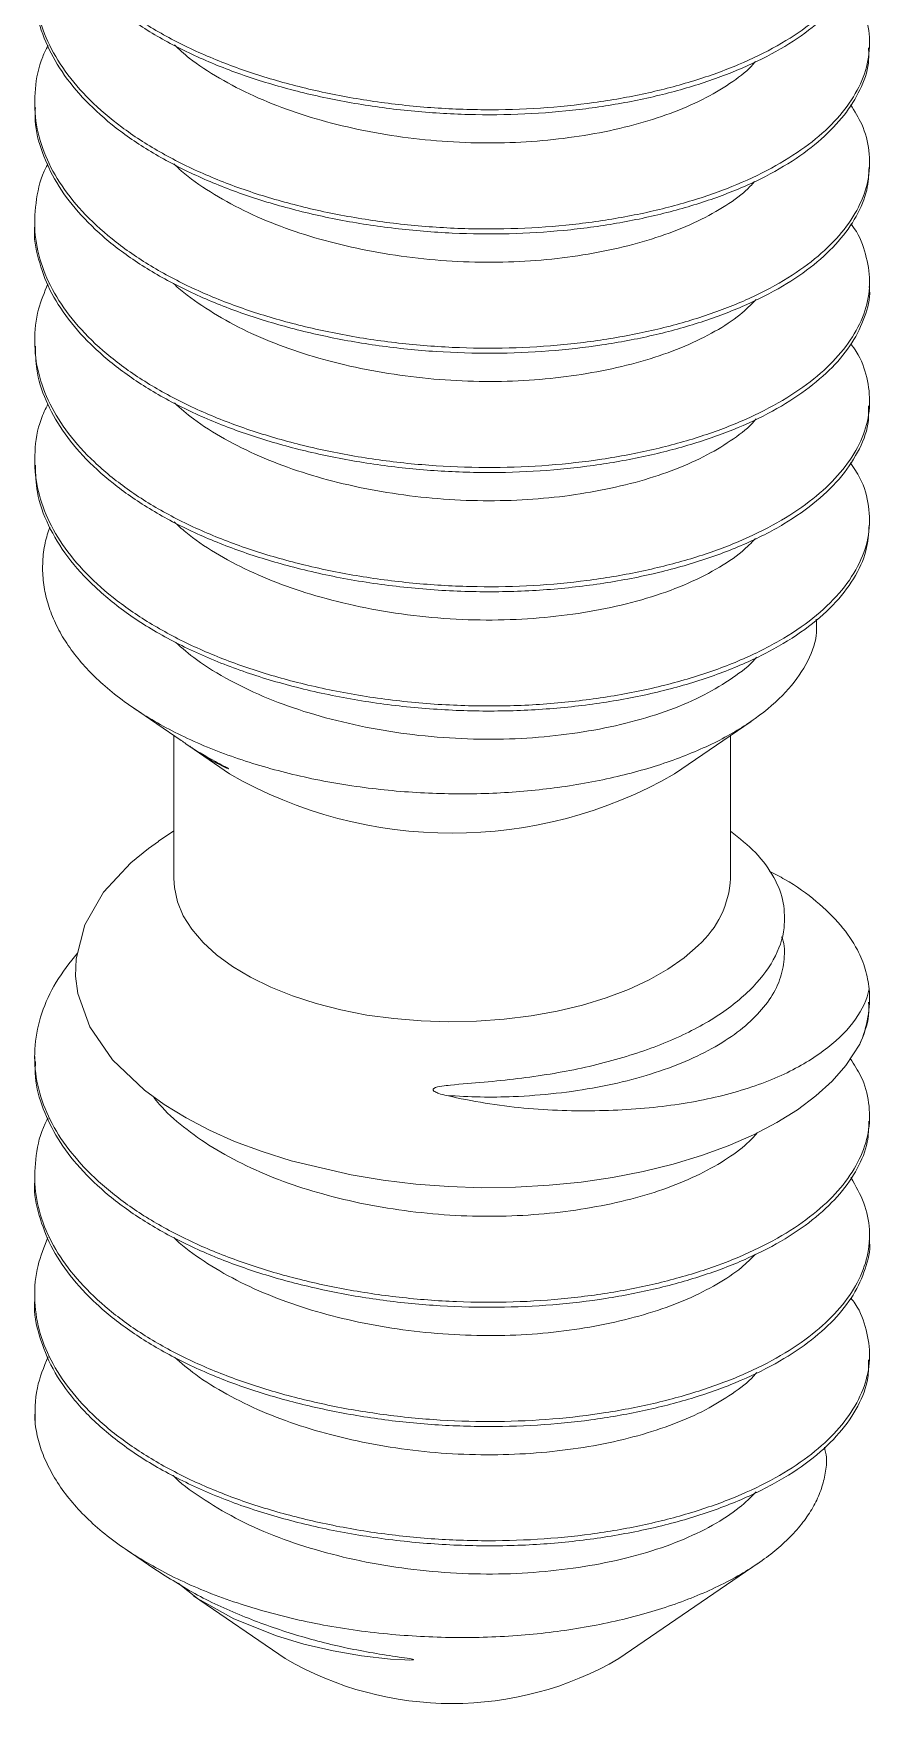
# Paper-space layout '_Trimetric' of a CAD drawing. Header units: millimetres. Extents: x -3 to 3, y -0.8 to 23.9.
# Drawn here: x -3.01 to 3.01, y -0.79 to 11.22 of the extents above; entities that cross this region are included whole.
import ezdxf

# ---------------------------------------------------------------- set-up
doc = ezdxf.new("R2010")
doc.units = ezdxf.units.MM

psp = doc.layouts.new('_Trimetric')

# ---------------------------------------------------------------- linework, layer by layer
at = {"color": 7, "linetype": 'Continuous', "lineweight": 15}
for p, q in [((3, 11.113), (3, 11.149)), ((-3, 10.72), (-3, 10.684)), ((3, 10.256), (3, 10.292)), ((-3, 9.863), (-3, 9.827)), ((3, 9.398), (3, 9.435)), ((-3, 9.006), (-3, 8.97)), ((3, 8.541), (3, 8.577)), ((-3, 8.149), (-3, 8.113)), ((3, 7.684), (3, 7.72)), ((-2.298, 6.375), (-1.948, 6.135)), ((1.599, 5.896), (2.148, 6.272)), ((-2, 6.17), (-2, 5.143)), ((2, 5.143), (2, 6.17)), ((-1.853, 6.07), (-1.599, 5.896)), ((-2, 5.487), (-2.11, 5.412)), ((3, 4.255), (3, 4.286)), ((-3, 3.863), (-3, 3.827)), ((3, 3.398), (3, 3.434)), ((-3, 3.006), (-3, 2.97)), ((3, 2.541), (3, 2.577)), ((-3, 2.149), (-3, 2.113)), ((3, 1.684), (3, 1.72)), ((-3, 1.292), (-3, 1.286)), ((-2.349, 0.324), (-2.137, 0.178)), ((1.199, -0.464), (2.199, 0.221)), ((-1.858, -0.013), (-1.199, -0.464))]:
    psp.add_line(p, q, dxfattribs=at)
at = {"color": 7, "linetype": 'Continuous', "lineweight": 15, "flags": 128}
for points in [[(-2.109, 5.41), (-2.183, 5.36), (-2.308, 5.257), (-2.505, 5.044), (-2.64, 4.81), (-2.703, 4.567), (-2.706, 4.442), (-2.69, 4.316), (-2.603, 4.076), (-2.44, 3.84), (-2.211, 3.623), (-2.07, 3.52), (-1.912, 3.423), (-1.744, 3.335), (-1.563, 3.254), (-1.365, 3.18), (-1.156, 3.114), (-0.725, 3.013), (-0.495, 2.975), (-0.26, 2.946), (-0.024, 2.929), (0.214, 2.921), (0.456, 2.924), (0.698, 2.938), (0.927, 2.961), (1.152, 2.994), (1.374, 3.038), (1.589, 3.09), (1.791, 3.152), (1.983, 3.221), (2.165, 3.301), (2.334, 3.389), (2.481, 3.481), (2.614, 3.581), (2.731, 3.687), (2.829, 3.799), (2.929, 3.952), (2.929, 3.952)], [(1.769, 4.662), (1.667, 4.574), (1.549, 4.491), (1.415, 4.415), (1.267, 4.346), (1.107, 4.285), (0.936, 4.233), (0.755, 4.189), (0.567, 4.155), (0.373, 4.131), (0.176, 4.117), (-0.024, 4.113), (-0.223, 4.119), (-0.419, 4.136), (-0.612, 4.162), (-0.799, 4.199), (-0.977, 4.244), (-1.146, 4.299), (-1.304, 4.362), (-1.448, 4.433), (-1.578, 4.51), (-1.693, 4.594), (-1.79, 4.684), (-1.87, 4.778), (-1.932, 4.876), (-1.974, 4.976), (-1.996, 5.078), (-2, 5.143)], [(-3, 1.286), (-3, 1.272), (-2.997, 1.222)], [(-1.969, 0.078), (-1.829, -0.032), (-1.569, -0.177), (-1.263, -0.3), (-1.065, -0.36), (-0.855, -0.409), (-0.652, -0.444), (-0.443, -0.467), (-0.341, -0.473), (-0.306, -0.474), (-0.29, -0.473), (-0.284, -0.473), (-0.279, -0.472), (-0.278, -0.472), (-0.277, -0.471), (-0.278, -0.47), (-0.28, -0.47), (-0.285, -0.468), (-0.305, -0.464), (-0.381, -0.453), (-0.381, -0.453)]]:
    psp.add_lwpolyline(points, dxfattribs=at)
at = {"color": 7, "linetype": 'Continuous', "lineweight": 15}
for centre, radius, start, end in [((0, 8.682), 3.213, 240.158, 299.842), ((1.315, 5.177), 0.686, 311.4417, 357.1964), ((2.168, 4.287), 0.832, 336.2363, 4.293), ((0, 1.6), 2.387, 239.8438, 300.1562)]:
    psp.add_arc(centre, radius, start, end, dxfattribs=at)
for points, knots in [([(2.865, 12.417), (2.874, 12.405), (2.928, 12.335), (2.979, 12.196), (3.01, 12.005), (2.981, 11.812), (2.897, 11.624), (2.76, 11.446), (2.575, 11.278), (2.342, 11.125), (2.063, 10.989), (1.744, 10.874), (1.395, 10.782), (1.023, 10.716), (0.634, 10.676), (0.232, 10.664), (-0.179, 10.681), (-0.588, 10.728), (-0.982, 10.802), (-1.356, 10.901), (-1.704, 11.025), (-2.024, 11.174), (-2.309, 11.346), (-2.55, 11.536), (-2.743, 11.74), (-2.884, 11.953), (-2.973, 12.175), (-3.008, 12.403), (-2.991, 12.631), (-2.934, 12.779), (-2.906, 12.851)], [0, 0, 0, 0, 0.007044, 0.043508, 0.080546, 0.117819, 0.154978, 0.191676, 0.227773, 0.264387, 0.301505, 0.338784, 0.375872, 0.412428, 0.44854, 0.48529, 0.522472, 0.559739, 0.596741, 0.633141, 0.669342, 0.706213, 0.743443, 0.780682, 0.817583, 0.853819, 0.890175, 0.927152, 0.964414, 1, 1, 1, 1]), ([(2.994, 11.97), (2.996, 11.952), (3.003, 11.869), (2.96, 11.723), (2.864, 11.537), (2.712, 11.361), (2.514, 11.197), (2.267, 11.049), (1.977, 10.918), (1.648, 10.809), (1.292, 10.725), (0.915, 10.666), (0.522, 10.634), (0.116, 10.63), (-0.295, 10.655), (-0.701, 10.71), (-1.09, 10.791), (-1.457, 10.897), (-1.797, 11.028), (-2.108, 11.184), (-2.382, 11.362), (-2.61, 11.557), (-2.788, 11.764), (-2.914, 11.979), (-2.989, 12.192), (-2.994, 12.333), (-2.997, 12.399)], [0, 0, 0, 0, 0.012489, 0.056248, 0.099756, 0.142613, 0.185029, 0.228216, 0.271884, 0.315624, 0.359025, 0.401694, 0.44424, 0.487564, 0.531282, 0.574984, 0.61826, 0.660748, 0.703488, 0.746931, 0.79068, 0.834325, 0.877457, 0.919846, 0.962769, 1, 1, 1, 1]), ([(2.864, 11.557), (2.884, 11.529), (2.945, 11.441), (2.993, 11.285), (3.008, 11.093), (2.963, 10.902), (2.863, 10.716), (2.713, 10.54), (2.513, 10.376), (2.267, 10.228), (1.977, 10.097), (1.648, 9.988), (1.292, 9.904), (0.915, 9.845), (0.522, 9.813), (0.116, 9.809), (-0.295, 9.834), (-0.701, 9.889), (-1.09, 9.97), (-1.457, 10.076), (-1.797, 10.207), (-2.108, 10.363), (-2.382, 10.541), (-2.61, 10.736), (-2.788, 10.943), (-2.914, 11.158), (-2.989, 11.382), (-3.007, 11.611), (-2.982, 11.813), (-2.927, 11.935), (-2.906, 11.981)], [0, 0, 0, 0, 0.016796, 0.053548, 0.090783, 0.128156, 0.165314, 0.201916, 0.23814, 0.275024, 0.312318, 0.349674, 0.386741, 0.423182, 0.459519, 0.496519, 0.533856, 0.57118, 0.608139, 0.644426, 0.680928, 0.71803, 0.755394, 0.792668, 0.829505, 0.865707, 0.902365, 0.939552, 0.976927, 1, 1, 1, 1]), ([(2.993, 11.113), (2.994, 11.076), (2.997, 10.975), (2.938, 10.812), (2.826, 10.629), (2.661, 10.456), (2.449, 10.296), (2.19, 10.152), (1.887, 10.028), (1.55, 9.926), (1.187, 9.849), (0.805, 9.797), (0.409, 9.773), (0, 9.777), (-0.411, 9.811), (-0.813, 9.873), (-1.196, 9.962), (-1.556, 10.074), (-1.888, 10.213), (-2.19, 10.375), (-2.451, 10.558), (-2.665, 10.757), (-2.829, 10.967), (-2.939, 11.184), (-2.997, 11.377), (-2.994, 11.497), (-2.993, 11.541)], [0, 0, 0, 0, 0.02486, 0.06859, 0.111953, 0.154559, 0.197164, 0.240528, 0.284257, 0.327943, 0.371175, 0.413622, 0.456422, 0.499898, 0.543653, 0.587275, 0.630359, 0.672734, 0.715711, 0.759281, 0.803042, 0.846582, 0.8895, 0.93189, 0.975027, 1, 1, 1, 1]), ([(2.863, 10.704), (2.892, 10.658), (2.96, 10.55), (3.003, 10.374), (3.001, 10.182), (2.94, 9.991), (2.826, 9.808), (2.661, 9.635), (2.449, 9.475), (2.19, 9.331), (1.887, 9.207), (1.55, 9.104), (1.187, 9.028), (0.805, 8.976), (0.409, 8.952), (0, 8.956), (-0.411, 8.99), (-0.813, 9.052), (-1.196, 9.141), (-1.556, 9.253), (-1.888, 9.391), (-2.19, 9.554), (-2.451, 9.737), (-2.665, 9.936), (-2.829, 10.146), (-2.941, 10.363), (-3.001, 10.589), (-3.002, 10.819), (-2.969, 11.002), (-2.917, 11.103), (-2.904, 11.13)], [0, 0, 0, 0, 0.027961, 0.064815, 0.102055, 0.139333, 0.176298, 0.212618, 0.248938, 0.285903, 0.323181, 0.360421, 0.397275, 0.43346, 0.469945, 0.507006, 0.544306, 0.581492, 0.618219, 0.654342, 0.690978, 0.72812, 0.765425, 0.802541, 0.839127, 0.875263, 0.912035, 0.949242, 0.986536, 1, 1, 1, 1]), ([(2.996, 10.256), (2.994, 10.201), (2.988, 10.082), (2.912, 9.902), (2.785, 9.722), (2.606, 9.552), (2.38, 9.397), (2.108, 9.258), (1.795, 9.139), (1.45, 9.044), (1.081, 8.974), (0.695, 8.93), (0.294, 8.914), (-0.116, 8.926), (-0.526, 8.968), (-0.924, 9.038), (-1.3, 9.134), (-1.652, 9.254), (-1.977, 9.399), (-2.268, 9.568), (-2.517, 9.756), (-2.717, 9.958), (-2.866, 10.17), (-2.961, 10.39), (-3.003, 10.563), (-2.996, 10.662), (-2.994, 10.684)], [0, 0, 0, 0, 0.03723, 0.080898, 0.124086, 0.166501, 0.209358, 0.252866, 0.296626, 0.340224, 0.383257, 0.425628, 0.468657, 0.512254, 0.556013, 0.599524, 0.642386, 0.684799, 0.727982, 0.771649, 0.815389, 0.858793, 0.901467, 0.944009, 0.98733, 1, 1, 1, 1]), ([(2.865, 9.849), (2.868, 9.845), (2.919, 9.783), (2.969, 9.653), (3.01, 9.463), (2.989, 9.27), (2.913, 9.081), (2.784, 8.901), (2.606, 8.731), (2.38, 8.576), (2.108, 8.437), (1.795, 8.318), (1.45, 8.223), (1.081, 8.153), (0.695, 8.109), (0.294, 8.093), (-0.116, 8.105), (-0.526, 8.147), (-0.924, 8.217), (-1.3, 8.313), (-1.652, 8.433), (-1.977, 8.578), (-2.268, 8.747), (-2.517, 8.935), (-2.717, 9.137), (-2.866, 9.349), (-2.963, 9.569), (-3.008, 9.797), (-2.992, 10.027), (-2.955, 10.19), (-2.909, 10.271), (-2.905, 10.279)], [0, 0, 0, 0, 0.00222, 0.038548, 0.075499, 0.112739, 0.149917, 0.186687, 0.222799, 0.259287, 0.296329, 0.333586, 0.370705, 0.407343, 0.443417, 0.480052, 0.51717, 0.554426, 0.591471, 0.627963, 0.664073, 0.70084, 0.738017, 0.775257, 0.812211, 0.848543, 0.884763, 0.921646, 0.958866, 0.996075, 1, 1, 1, 1]), ([(2.997, 9.398), (2.998, 9.39), (3.007, 9.317), (2.97, 9.18), (2.883, 8.993), (2.739, 8.816), (2.547, 8.65), (2.308, 8.499), (2.024, 8.365), (1.7, 8.253), (1.347, 8.165), (0.973, 8.102), (0.583, 8.065), (0.179, 8.057), (-0.233, 8.078), (-0.64, 8.128), (-1.032, 8.206), (-1.402, 8.308), (-1.747, 8.435), (-2.063, 8.587), (-2.343, 8.762), (-2.578, 8.955), (-2.764, 9.16), (-2.9, 9.374), (-2.977, 9.596), (-3.009, 9.749), (-3, 9.826), (-3, 9.827)], [0, 0, 0, 0, 0.005818, 0.04958, 0.093152, 0.136134, 0.178509, 0.221589, 0.26521, 0.308966, 0.352445, 0.39525, 0.437694, 0.480923, 0.524608, 0.568339, 0.611706, 0.654318, 0.696919, 0.740279, 0.784008, 0.827696, 0.870932, 0.913383, 0.956178, 0.999652, 1, 1, 1, 1]), ([(2.866, 8.985), (2.879, 8.967), (2.937, 8.889), (2.986, 8.743), (3.01, 8.551), (2.973, 8.359), (2.882, 8.172), (2.739, 7.995), (2.547, 7.829), (2.308, 7.678), (2.024, 7.544), (1.7, 7.432), (1.347, 7.344), (0.973, 7.281), (0.583, 7.244), (0.179, 7.236), (-0.233, 7.257), (-0.64, 7.307), (-1.032, 7.385), (-1.402, 7.487), (-1.747, 7.614), (-2.063, 7.766), (-2.343, 7.941), (-2.578, 8.134), (-2.764, 8.339), (-2.898, 8.553), (-2.981, 8.775), (-3.008, 9.004), (-2.987, 9.221), (-2.93, 9.356), (-2.905, 9.417)], [0, 0, 0, 0, 0.011151, 0.047764, 0.084909, 0.122245, 0.15942, 0.19609, 0.232243, 0.268998, 0.306213, 0.343545, 0.380639, 0.417159, 0.453371, 0.490253, 0.527523, 0.564833, 0.601832, 0.638187, 0.674533, 0.711526, 0.748835, 0.786107, 0.822995, 0.859213, 0.895724, 0.932814, 0.970145, 1, 1, 1, 1]), ([(2.992, 8.541), (2.993, 8.506), (2.998, 8.402), (2.935, 8.232), (2.811, 8.037), (2.627, 7.854), (2.39, 7.687), (2.1, 7.539), (1.763, 7.414), (1.391, 7.316), (0.993, 7.247), (0.576, 7.207), (0.145, 7.2), (-0.294, 7.226), (-0.726, 7.285), (-1.131, 7.373), (-1.502, 7.484), (-1.839, 7.618), (-2.146, 7.777), (-2.414, 7.958), (-2.636, 8.154), (-2.808, 8.363), (-2.926, 8.579), (-2.992, 8.783), (-2.994, 8.914), (-2.994, 8.97)], [0, 0, 0, 0, 0.024016, 0.070654, 0.116854, 0.16218, 0.207829, 0.254232, 0.300906, 0.347351, 0.393081, 0.438356, 0.484496, 0.531116, 0.577719, 0.623809, 0.666229, 0.709084, 0.752592, 0.796354, 0.839957, 0.882997, 0.925371, 0.968398, 1, 1, 1, 1]), ([(2.861, 8.132), (2.886, 8.095), (2.955, 7.994), (3.001, 7.819), (3.003, 7.614), (2.937, 7.411), (2.811, 7.216), (2.627, 7.033), (2.39, 6.866), (2.1, 6.718), (1.763, 6.593), (1.391, 6.495), (0.993, 6.426), (0.576, 6.386), (0.145, 6.379), (-0.294, 6.405), (-0.726, 6.464), (-1.131, 6.552), (-1.502, 6.663), (-1.839, 6.797), (-2.146, 6.956), (-2.414, 7.137), (-2.636, 7.333), (-2.807, 7.542), (-2.927, 7.758), (-2.995, 7.983), (-3.005, 8.213), (-2.976, 8.406), (-2.922, 8.518), (-2.905, 8.555)], [0, 0, 0, 0, 0.022246, 0.061508, 0.101243, 0.141028, 0.18044, 0.219107, 0.258048, 0.297633, 0.337449, 0.37707, 0.416081, 0.454704, 0.494065, 0.533835, 0.57359, 0.612909, 0.649096, 0.685654, 0.72277, 0.760102, 0.797298, 0.834015, 0.870162, 0.906867, 0.944058, 0.981391, 1, 1, 1, 1]), ([(2.997, 7.684), (2.993, 7.622), (2.985, 7.491), (2.894, 7.297), (2.746, 7.107), (2.541, 6.93), (2.283, 6.77), (1.974, 6.63), (1.622, 6.515), (1.239, 6.428), (0.833, 6.37), (0.41, 6.343), (-0.026, 6.349), (-0.464, 6.388), (-0.89, 6.459), (-1.294, 6.56), (-1.669, 6.688), (-2.013, 6.845), (-2.317, 7.028), (-2.572, 7.233), (-2.771, 7.452), (-2.909, 7.681), (-2.989, 7.903), (-2.993, 8.048), (-2.995, 8.113)], [0, 0, 0, 0, 0.042224, 0.088751, 0.134651, 0.179868, 0.225867, 0.272436, 0.319082, 0.365306, 0.410659, 0.456275, 0.502661, 0.549336, 0.595798, 0.641562, 0.686822, 0.732939, 0.779552, 0.826165, 0.872282, 0.917542, 0.963306, 1, 1, 1, 1]), ([(2.617, 7.006), (2.619, 6.968), (2.624, 6.859), (2.552, 6.681), (2.407, 6.478), (2.19, 6.291), (1.91, 6.123), (1.576, 5.982), (1.255, 5.889), (0.979, 5.831), (0.693, 5.785), (0.394, 5.758), (0.091, 5.75), (-0.141, 5.754), (-0.373, 5.768), (-0.605, 5.792), (-0.837, 5.826), (-1.062, 5.871), (-1.279, 5.924), (-1.487, 5.986), (-1.688, 6.057), (-1.879, 6.138), (-2.057, 6.226), (-2.223, 6.322), (-2.375, 6.427), (-2.511, 6.537), (-2.629, 6.652), (-2.729, 6.772), (-2.812, 6.897), (-2.875, 7.025), (-2.918, 7.156), (-2.942, 7.288), (-2.945, 7.422), (-2.93, 7.55), (-2.904, 7.632), (-2.892, 7.669)], [0, 0, 0, 0, 0.025257, 0.073339, 0.120404, 0.168813, 0.216451, 0.265422, 0.313902, 0.338776, 0.363832, 0.412385, 0.437262, 0.462311, 0.487194, 0.512249, 0.537848, 0.563636, 0.588519, 0.613571, 0.639147, 0.6649, 0.690271, 0.715815, 0.741905, 0.768183, 0.79377, 0.819536, 0.845856, 0.872363, 0.898185, 0.92418, 0.950718, 0.977445, 1, 1, 1, 1]), ([(-1.947, 6.136), (-1.936, 6.128), (-1.861, 6.073), (-1.774, 6.024), (-1.7, 5.983)], [0, 0, 0, 0, 0.147204, 1, 1, 1, 1]), ([(-1.7, 5.983), (-1.68, 5.972), (-1.656, 5.959), (-1.627, 5.944), (-1.617, 5.939), (-1.611, 5.935), (-1.608, 5.933), (-1.606, 5.932), (-1.605, 5.931), (-1.605, 5.931), (-1.606, 5.931), (-1.62, 5.936), (-1.693, 5.971), (-1.791, 6.025), (-1.863, 6.078), (-1.885, 6.094)], [0, 0, 0, 0, 0.121665, 0.151967, 0.171731, 0.178871, 0.186065, 0.190375, 0.194708, 0.199671, 0.207888, 0.232825, 0.346397, 0.796897, 1, 1, 1, 1]), ([(2.386, 4.788), (2.388, 4.848), (2.393, 4.97), (2.319, 5.153), (2.195, 5.329), (2.064, 5.433), (2, 5.484)], [0, 0, 0, 0, 0.246147, 0.498769, 0.756572, 1, 1, 1, 1]), ([(2.279, 5.195), (2.317, 5.176), (2.447, 5.111), (2.622, 4.981), (2.799, 4.811), (2.91, 4.646), (2.976, 4.491), (2.99, 4.397), (2.997, 4.35)], [0, 0, 0, 0, 0.086228, 0.292539, 0.496306, 0.69672, 0.847453, 1, 1, 1, 1]), ([(-0.038, 3.583), (-0.058, 3.587), (-0.078, 3.592), (-0.106, 3.602), (-0.116, 3.606), (-0.129, 3.614), (-0.134, 3.617), (-0.139, 3.625), (-0.136, 3.631), (-0.115, 3.645), (-0.094, 3.647), (-0.053, 3.653), (-0.033, 3.656), (0.068, 3.667), (0.149, 3.672), (0.391, 3.694), (0.551, 3.713), (0.858, 3.763), (1.005, 3.795), (1.289, 3.873), (1.423, 3.918), (1.668, 4.02), (1.78, 4.077), (1.98, 4.202), (2.065, 4.269), (2.208, 4.409), (2.266, 4.483), (2.35, 4.634), (2.376, 4.71), (2.386, 4.788)], [0, 0, 0, 0, 0.015625, 0.015625, 0.023438, 0.023438, 0.027344, 0.027344, 0.03125, 0.03125, 0.046875, 0.046875, 0.0625, 0.0625, 0.125, 0.125, 0.25, 0.25, 0.375, 0.375, 0.5, 0.5, 0.625, 0.625, 0.75, 0.75, 0.875, 0.875, 1, 1, 1, 1]), ([(2.861, 3.849), (2.889, 3.806), (2.956, 3.703), (3.001, 3.531), (3.003, 3.339), (2.946, 3.148), (2.836, 2.964), (2.675, 2.79), (2.466, 2.629), (2.21, 2.484), (1.911, 2.358), (1.576, 2.254), (1.214, 2.175), (0.834, 2.122), (0.438, 2.095), (0.03, 2.097), (-0.381, 2.129), (-0.784, 2.189), (-1.169, 2.276), (-1.53, 2.387), (-1.865, 2.523), (-2.169, 2.684), (-2.433, 2.866), (-2.651, 3.064), (-2.819, 3.273), (-2.934, 3.489), (-2.998, 3.715), (-3.006, 3.945), (-2.957, 4.175), (-2.857, 4.398), (-2.747, 4.538), (-2.693, 4.607)], [0, 0, 0, 0, 0.024202, 0.059013, 0.094212, 0.129473, 0.164461, 0.198861, 0.233155, 0.268076, 0.303317, 0.338547, 0.373435, 0.407688, 0.442137, 0.477155, 0.512421, 0.547605, 0.582378, 0.616549, 0.651146, 0.686245, 0.721521, 0.756644, 0.791288, 0.825448, 0.860178, 0.895343, 0.930615, 0.965661, 1, 1, 1, 1]), ([(2.997, 4.35), (2.982, 4.274), (2.948, 4.201), (2.849, 4.061), (2.782, 3.992), (2.616, 3.863), (2.519, 3.802), (2.294, 3.693), (2.165, 3.645), (1.884, 3.566), (1.733, 3.535), (1.408, 3.491), (1.235, 3.478), (0.882, 3.471), (0.701, 3.476), (0.329, 3.511), (0.145, 3.541), (-0.038, 3.583)], [0, 0, 0, 0, 0.125, 0.125, 0.25, 0.25, 0.375, 0.375, 0.5, 0.5, 0.625, 0.625, 0.75, 0.75, 0.875, 0.875, 1, 1, 1, 1]), ([(2.993, 4.255), (2.995, 4.224), (2.999, 4.122), (2.958, 4.021), (2.929, 3.952)], [0, 0, 0, 0, 0.312452, 1, 1, 1, 1]), ([(2.995, 3.398), (2.994, 3.348), (2.991, 3.234), (2.919, 3.058), (2.796, 2.877), (2.621, 2.707), (2.398, 2.55), (2.13, 2.41), (1.819, 2.29), (1.476, 2.193), (1.109, 2.121), (0.724, 2.075), (0.324, 2.057), (-0.086, 2.067), (-0.496, 2.107), (-0.895, 2.175), (-1.273, 2.269), (-1.627, 2.387), (-1.954, 2.53), (-2.248, 2.697), (-2.5, 2.884), (-2.704, 3.086), (-2.857, 3.297), (-2.955, 3.516), (-3.002, 3.695), (-2.995, 3.799), (-2.993, 3.827)], [0, 0, 0, 0, 0.034016, 0.077703, 0.120939, 0.163389, 0.206184, 0.249657, 0.293412, 0.337036, 0.380124, 0.4225, 0.465472, 0.50904, 0.552802, 0.596344, 0.639267, 0.681656, 0.724789, 0.768433, 0.812182, 0.855624, 0.898365, 0.940853, 0.984128, 1, 1, 1, 1]), ([(2.866, 2.993), (2.9, 2.933), (2.97, 2.81), (3.007, 2.62), (2.992, 2.427), (2.92, 2.237), (2.795, 2.056), (2.621, 1.886), (2.398, 1.729), (2.13, 1.589), (1.819, 1.469), (1.476, 1.372), (1.109, 1.3), (0.724, 1.254), (0.324, 1.236), (-0.086, 1.246), (-0.496, 1.286), (-0.895, 1.354), (-1.273, 1.448), (-1.627, 1.566), (-1.954, 1.709), (-2.248, 1.876), (-2.5, 2.063), (-2.704, 2.265), (-2.857, 2.476), (-2.958, 2.695), (-3.006, 2.922), (-2.995, 3.153), (-2.959, 3.321), (-2.911, 3.407), (-2.904, 3.42)], [0, 0, 0, 0, 0.036136, 0.073051, 0.11028, 0.147474, 0.184283, 0.220424, 0.256858, 0.293869, 0.33112, 0.36826, 0.404944, 0.441021, 0.477606, 0.514698, 0.551955, 0.589025, 0.625568, 0.661656, 0.698378, 0.735535, 0.772781, 0.809766, 0.846154, 0.882326, 0.91917, 0.956375, 0.993595, 1, 1, 1, 1]), ([(2.998, 2.541), (2.999, 2.537), (3.008, 2.469), (2.974, 2.337), (2.891, 2.149), (2.751, 1.971), (2.563, 1.804), (2.327, 1.652), (2.046, 1.517), (1.725, 1.403), (1.374, 1.313), (1.002, 1.248), (0.612, 1.21), (0.209, 1.2), (-0.202, 1.218), (-0.61, 1.266), (-1.004, 1.342), (-1.376, 1.442), (-1.723, 1.567), (-2.041, 1.718), (-2.324, 1.891), (-2.563, 2.083), (-2.752, 2.287), (-2.891, 2.501), (-2.973, 2.722), (-3.008, 2.881), (-2.999, 2.963), (-2.998, 2.97)], [0, 0, 0, 0, 0.00261, 0.046369, 0.08997, 0.133008, 0.175379, 0.218404, 0.261999, 0.305759, 0.349273, 0.39214, 0.434551, 0.477731, 0.521396, 0.565138, 0.608545, 0.651225, 0.693763, 0.73708, 0.780796, 0.824501, 0.867784, 0.91028, 0.953011, 0.996448, 1, 1, 1, 1]), ([(2.865, 2.129), (2.876, 2.115), (2.932, 2.041), (2.982, 1.899), (3.01, 1.708), (2.977, 1.516), (2.89, 1.328), (2.751, 1.15), (2.563, 0.983), (2.327, 0.831), (2.046, 0.696), (1.725, 0.582), (1.374, 0.492), (1.002, 0.427), (0.612, 0.389), (0.209, 0.379), (-0.202, 0.397), (-0.61, 0.445), (-1.004, 0.521), (-1.376, 0.621), (-1.723, 0.746), (-2.041, 0.897), (-2.324, 1.07), (-2.563, 1.262), (-2.752, 1.466), (-2.89, 1.68), (-2.977, 1.901), (-3.008, 2.13), (-2.989, 2.353), (-2.932, 2.496), (-2.905, 2.563)], [0, 0, 0, 0, 0.00883, 0.045359, 0.082444, 0.119745, 0.156912, 0.193598, 0.229716, 0.266391, 0.303552, 0.340854, 0.377946, 0.414487, 0.450639, 0.487446, 0.524667, 0.561953, 0.598955, 0.635336, 0.671596, 0.70852, 0.745785, 0.783039, 0.819935, 0.856159, 0.892584, 0.92961, 0.966902, 1, 1, 1, 1]), ([(2.993, 1.684), (2.993, 1.64), (2.994, 1.528), (2.924, 1.351), (2.792, 1.157), (2.602, 0.976), (2.358, 0.811), (2.062, 0.666), (1.721, 0.543), (1.345, 0.449), (0.945, 0.383), (0.526, 0.347), (0.093, 0.344), (-0.346, 0.374), (-0.777, 0.437), (-1.187, 0.53), (-1.57, 0.65), (-1.923, 0.8), (-2.239, 0.976), (-2.508, 1.176), (-2.722, 1.391), (-2.879, 1.618), (-2.971, 1.854), (-3.009, 2.021), (-2.999, 2.107), (-2.998, 2.112)], [0, 0, 0, 0, 0.029562, 0.076176, 0.122293, 0.167554, 0.213318, 0.259781, 0.306456, 0.352843, 0.39846, 0.443814, 0.490038, 0.536685, 0.583255, 0.629254, 0.674471, 0.720372, 0.766899, 0.813563, 0.859863, 0.905323, 0.950818, 0.997138, 1, 1, 1, 1]), ([(-2.997, 1.222), (-2.998, 1.309), (-3, 1.472), (-2.934, 1.632), (-2.904, 1.706)], [0, 0, 0, 0, 0.5328852, 1, 1, 1, 1]), ([(-2.997, 1.222), (-2.989, 1.177), (-2.973, 1.086), (-2.921, 0.951), (-2.85, 0.818), (-2.757, 0.688), (-2.646, 0.564), (-2.516, 0.446), (-2.366, 0.332), (-2.2, 0.227), (-2.022, 0.13), (-1.831, 0.042), (-1.626, -0.038), (-1.409, -0.108), (-1.185, -0.168), (-0.953, -0.219), (-0.712, -0.259), (-0.469, -0.288), (-0.227, -0.306), (0.013, -0.314), (0.255, -0.311), (0.494, -0.298), (0.727, -0.274), (0.953, -0.24), (1.174, -0.196), (1.384, -0.143), (1.581, -0.081), (1.764, -0.012), (1.935, 0.065), (2.091, 0.15), (2.23, 0.24), (2.351, 0.335), (2.457, 0.436), (2.543, 0.541), (2.61, 0.649), (2.657, 0.758), (2.684, 0.869), (2.696, 0.97), (2.681, 1.032), (2.675, 1.056)], [0, 0, 0, 0, 0.0280436, 0.0562819, 0.085137, 0.1142081, 0.1420783, 0.1701501, 0.1988593, 0.2277892, 0.2550963, 0.282593, 0.3106876, 0.338989, 0.3662968, 0.3938036, 0.421942, 0.4502998, 0.4769157, 0.5037171, 0.5311035, 0.558692, 0.5852626, 0.6120188, 0.639378, 0.6669505, 0.693053, 0.719536, 0.7462124, 0.7732864, 0.7992154, 0.8253257, 0.8517187, 0.878506, 0.9041908, 0.9300625, 0.956224, 0.9827829, 1, 1, 1, 1]), ([(-0.381, -0.453), (-0.506, -0.434), (-0.758, -0.393), (-1.131, -0.296), (-1.493, -0.169), (-1.839, -0.012), (-2.037, 0.116), (-2.136, 0.18)], [0, 0, 0, 0, 0.190891, 0.386758, 0.587492, 0.792864, 1, 1, 1, 1])]:
    psp.add_open_spline(points, degree=3, knots=knots, dxfattribs=at)
at = {"color": 8, "linetype": 'Continuous', "lineweight": 15}
for points, knots in [([(2.181, 11.016), (2.172, 11.005), (2.124, 10.948), (1.997, 10.854), (1.804, 10.739), (1.572, 10.64), (1.311, 10.557), (1.027, 10.494), (0.728, 10.451), (0.415, 10.429), (0.092, 10.429), (-0.235, 10.454), (-0.558, 10.501), (-0.867, 10.569), (-1.159, 10.657), (-1.43, 10.765), (-1.676, 10.893), (-1.868, 11.017), (-1.962, 11.103), (-1.996, 11.135)], [0, 0, 0, 0, 0.016001, 0.077934, 0.140999, 0.204767, 0.268641, 0.332019, 0.394324, 0.456449, 0.519714, 0.583556, 0.647374, 0.710568, 0.772608, 0.835018, 0.898456, 0.962344, 1, 1, 1, 1]), ([(2.173, 10.152), (2.153, 10.13), (2.092, 10.064), (1.947, 9.963), (1.742, 9.852), (1.501, 9.757), (1.233, 9.68), (0.944, 9.622), (0.641, 9.585), (0.325, 9.569), (0, 9.577), (-0.327, 9.607), (-0.647, 9.661), (-0.951, 9.735), (-1.237, 9.828), (-1.503, 9.942), (-1.74, 10.076), (-1.907, 10.189), (-1.981, 10.262), (-1.999, 10.279)], [0, 0, 0, 0, 0.029929, 0.092321, 0.155825, 0.219868, 0.283846, 0.347158, 0.409316, 0.471992, 0.535662, 0.599742, 0.663626, 0.72672, 0.788773, 0.851709, 0.915517, 0.979607, 1, 1, 1, 1]), ([(2.184, 9.304), (2.147, 9.267), (2.066, 9.186), (1.893, 9.073), (1.677, 8.967), (1.428, 8.876), (1.153, 8.804), (0.86, 8.753), (0.553, 8.721), (0.234, 8.712), (-0.092, 8.726), (-0.418, 8.763), (-0.735, 8.823), (-1.034, 8.902), (-1.314, 9.001), (-1.573, 9.12), (-1.801, 9.259), (-1.945, 9.361), (-2, 9.419), (-2.002, 9.421)], [0, 0, 0, 0, 0.051557, 0.114044, 0.177482, 0.241289, 0.304859, 0.367603, 0.429378, 0.492116, 0.555684, 0.61949, 0.682932, 0.745426, 0.807263, 0.870227, 0.933896, 0.997675, 1, 1, 1, 1]), ([(2.186, 8.448), (2.181, 8.442), (2.14, 8.391), (2.024, 8.301), (1.837, 8.185), (1.61, 8.082), (1.353, 7.997), (1.072, 7.931), (0.774, 7.884), (0.464, 7.859), (0.142, 7.856), (-0.185, 7.877), (-0.509, 7.921), (-0.821, 7.986), (-1.115, 8.071), (-1.39, 8.176), (-1.64, 8.301), (-1.846, 8.43), (-1.951, 8.522), (-1.995, 8.561)], [0, 0, 0, 0, 0.008161, 0.069976, 0.132823, 0.196461, 0.260298, 0.323729, 0.386173, 0.44809, 0.511155, 0.574887, 0.638687, 0.701954, 0.764115, 0.826261, 0.889519, 0.953316, 1, 1, 1, 1]), ([(2.18, 7.588), (2.15, 7.556), (2.073, 7.477), (1.9, 7.363), (1.671, 7.249), (1.403, 7.154), (1.107, 7.08), (0.79, 7.029), (0.459, 7.001), (0.115, 6.999), (-0.234, 7.024), (-0.578, 7.075), (-0.9, 7.149), (-1.195, 7.241), (-1.464, 7.352), (-1.706, 7.482), (-1.886, 7.602), (-1.97, 7.682), (-1.997, 7.707)], [0, 0, 0, 0, 0.044522, 0.111153, 0.178889, 0.247023, 0.314821, 0.381573, 0.447657, 0.515009, 0.583063, 0.651093, 0.718371, 0.780289, 0.842844, 0.906354, 0.970236, 1, 1, 1, 1]), ([(2.187, 6.734), (2.183, 6.729), (2.142, 6.677), (2.018, 6.583), (1.817, 6.459), (1.57, 6.352), (1.29, 6.265), (0.985, 6.2), (0.663, 6.158), (0.326, 6.14), (-0.021, 6.149), (-0.369, 6.184), (-0.708, 6.245), (-1.029, 6.329), (-1.328, 6.434), (-1.6, 6.564), (-1.826, 6.7), (-1.94, 6.799), (-1.988, 6.841)], [0, 0, 0, 0, 0.006093, 0.072201, 0.139458, 0.20755, 0.275756, 0.343342, 0.409651, 0.476346, 0.54417, 0.612418, 0.680354, 0.747265, 0.813437, 0.880866, 0.949024, 1, 1, 1, 1]), ([(2.368, 4.724), (2.37, 4.72), (2.391, 4.667), (2.39, 4.563), (2.362, 4.414), (2.285, 4.27), (2.168, 4.133), (2.012, 4.005), (1.819, 3.89), (1.59, 3.789), (1.331, 3.705), (1.049, 3.64), (0.75, 3.596), (0.466, 3.574), (0.202, 3.57), (0.042, 3.579), (-0.038, 3.583)], [0, 0, 0, 0, 0.006327, 0.086598, 0.167222, 0.247437, 0.326503, 0.404593, 0.484062, 0.564473, 0.645074, 0.725103, 0.803831, 0.882108, 0.940788, 1, 1, 1, 1]), ([(2.193, 3.316), (2.171, 3.29), (2.107, 3.22), (1.96, 3.115), (1.758, 3.003), (1.52, 2.906), (1.253, 2.827), (0.966, 2.769), (0.664, 2.73), (0.349, 2.712), (0.024, 2.718), (-0.303, 2.747), (-0.624, 2.799), (-0.93, 2.872), (-1.217, 2.963), (-1.483, 3.076), (-1.726, 3.207), (-1.934, 3.356), (-2.076, 3.481), (-2.134, 3.558), (-2.149, 3.578)], [0, 0, 0, 0, 0.033105, 0.091314, 0.150592, 0.210414, 0.270217, 0.329438, 0.387578, 0.446053, 0.505494, 0.56536, 0.625084, 0.68411, 0.742111, 0.800836, 0.860416, 0.920299, 0.97992, 1, 1, 1, 1]), ([(2.18, 2.443), (2.148, 2.411), (2.072, 2.334), (1.907, 2.225), (1.694, 2.117), (1.447, 2.025), (1.174, 1.952), (0.882, 1.898), (0.576, 1.865), (0.258, 1.854), (-0.068, 1.867), (-0.395, 1.902), (-0.712, 1.96), (-1.013, 2.038), (-1.294, 2.136), (-1.555, 2.253), (-1.786, 2.391), (-1.935, 2.496), (-1.995, 2.558), (-2.001, 2.564)], [0, 0, 0, 0, 0.045661, 0.108141, 0.171615, 0.235501, 0.299195, 0.362105, 0.423971, 0.486711, 0.550324, 0.61422, 0.677795, 0.740462, 0.802347, 0.865322, 0.929046, 0.992925, 1, 1, 1, 1]), ([(2.189, 1.592), (2.186, 1.589), (2.148, 1.54), (2.036, 1.453), (1.852, 1.335), (1.627, 1.232), (1.372, 1.145), (1.093, 1.077), (0.797, 1.03), (0.487, 1.003), (0.166, 0.998), (-0.161, 1.017), (-0.486, 1.059), (-0.799, 1.123), (-1.094, 1.207), (-1.371, 1.31), (-1.623, 1.434), (-1.836, 1.565), (-1.946, 1.66), (-1.995, 1.703)], [0, 0, 0, 0, 0.004307, 0.066097, 0.128844, 0.192424, 0.256246, 0.319707, 0.382223, 0.444072, 0.507045, 0.570728, 0.634524, 0.69783, 0.760071, 0.822105, 0.88528, 0.949038, 1, 1, 1, 1]), ([(2.185, 0.734), (2.147, 0.696), (2.061, 0.61), (1.875, 0.491), (1.641, 0.379), (1.369, 0.286), (1.07, 0.215), (0.752, 0.167), (0.418, 0.142), (0.074, 0.144), (-0.275, 0.172), (-0.618, 0.226), (-0.944, 0.304), (-1.249, 0.403), (-1.531, 0.526), (-1.778, 0.672), (-1.938, 0.783), (-2, 0.848), (-2.005, 0.854)], [0, 0, 0, 0, 0.053808, 0.120366, 0.187944, 0.255832, 0.323299, 0.389643, 0.455602, 0.522832, 0.590678, 0.658412, 0.725313, 0.791073, 0.857831, 0.925503, 0.993374, 1, 1, 1, 1])]:
    psp.add_open_spline(points, degree=3, knots=knots, dxfattribs=at)

doc.saveas('drawing.dxf')
